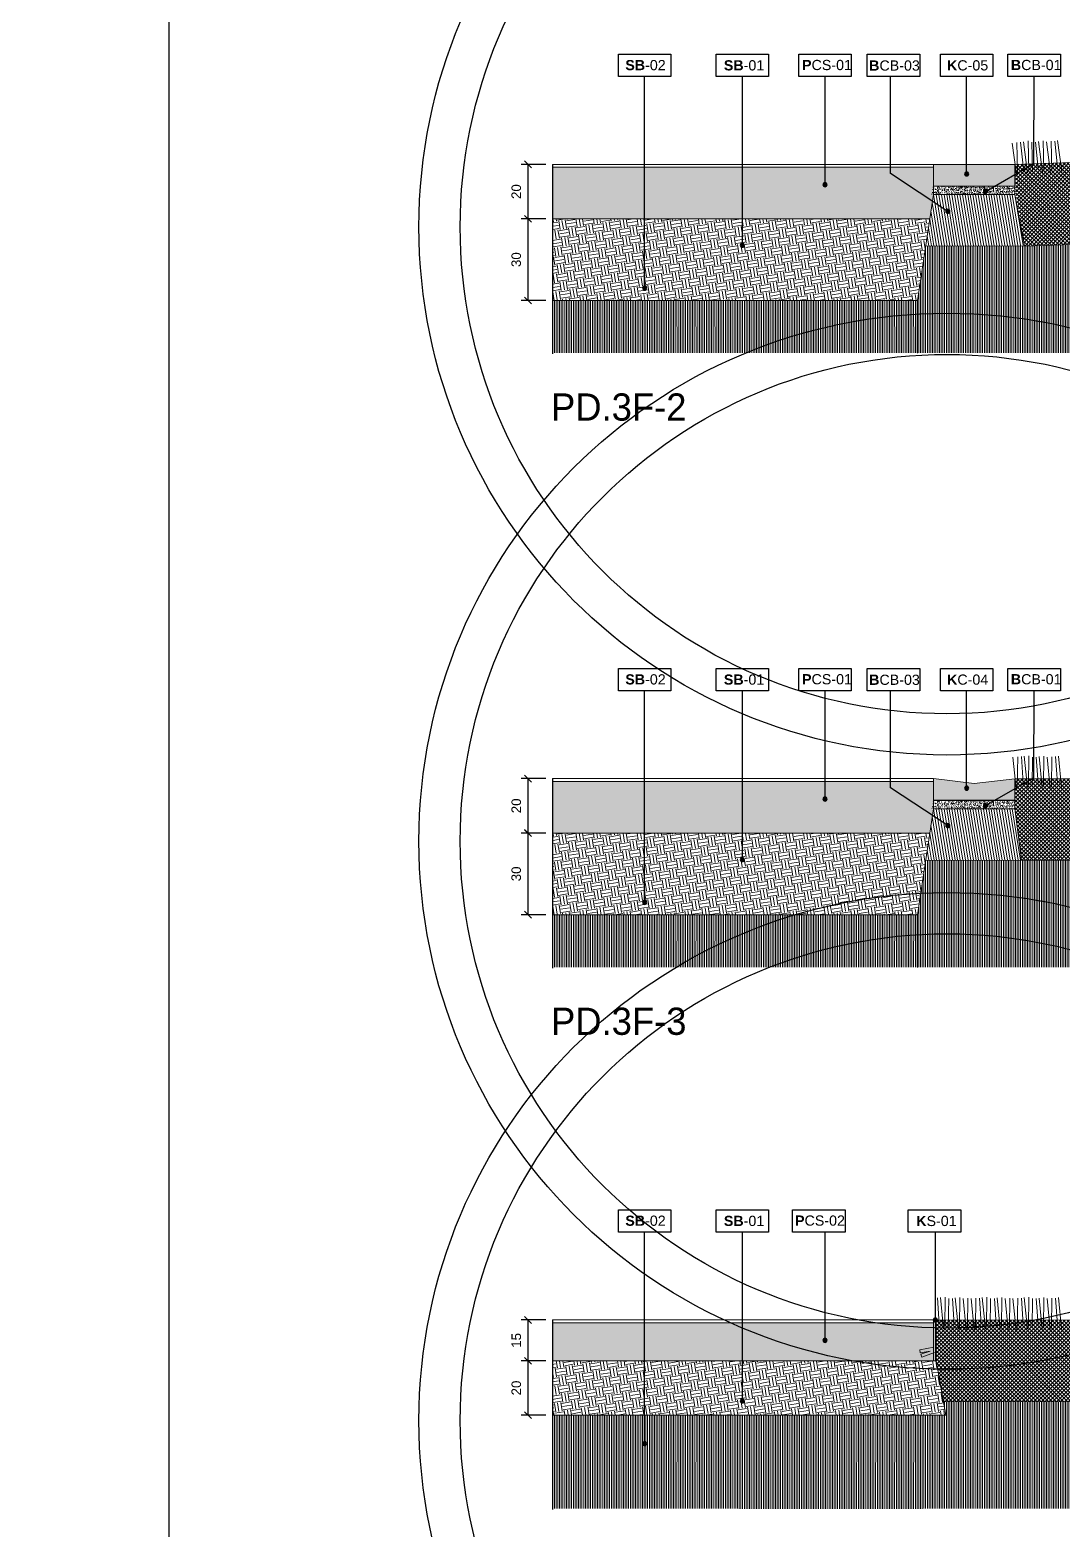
# Model space of a CAD drawing. Header units: metres. Extents: x -325 to 301, y -147 to 149.
# Drawn here: x 41.72 to 45.52, y 64.54 to 70.05 of the extents above; entities that cross this region are included whole.
import ezdxf

# ---------------------------------------------------------------- set-up
doc = ezdxf.new("R2010")
doc.units = ezdxf.units.M
doc.layers.get('Defpoints').update_dxf_attribs({"lineweight": 13})
for name, color, linetype, plot in [('-aux', 50, 'Continuous', False), ('-AUX-QAD', 5, 'Continuous', False), ('-AUX-TWQ', 1, 'Continuous', False), ('-AUX_MON', 3, 'Continuous', False)]:
    doc.layers.add(name, color=color, linetype=linetype, plot=plot)
doc.layers.add('0-TX-1_25', color=7, linetype='Continuous', true_color=0x3f4f7f)
doc.layers.add('3-TR-paviment fort', color=7, linetype='Continuous', true_color=0xd1d1d1)
doc.layers.add('03-TR-Paviment_04_Dry Meadow', color=7, linetype='Continuous', lineweight=5, true_color=0xd8dd88)
doc.layers.add('3-TR tot_u', color=7, linetype='Continuous', lineweight=5, true_color=0x787878)
for name, color, linetype, lineweight in [('1-CM', 7, 'Continuous', 0), ('2-metall', 5, 'Continuous', 0), ('3-TR Formigó', 252, 'Continuous', 0), ('3-TR Seleccionat', 44, 'Continuous', 0), ('3-TR Tot-u', 37, 'Continuous', 0)]:
    doc.layers.add(name, color=color, linetype=linetype, lineweight=lineweight)
for name, color, linetype in [('1-SECCIÓ', 1, 'Continuous'), ('A-KEYPLAN_HATCH', 7, 'Continuous'), ('A_TEXT_2', 7, 'Continuous'), ('EIT_3 TR terra vegetal', 45, 'Continuous')]:
    doc.layers.add(name, color=color, linetype=linetype)
doc.styles.get("Standard").update_dxf_attribs({"font": 'arial.ttf'})
doc.styles.add('x-llegenda materials$0$ENGRAVERS', font='TT0586M.TTF')
doc.dimstyles.new('ISO-25', dxfattribs={"dimtxt": 0.1, "dimasz": 0.1, "dimexe": 0.1, "dimexo": 0.1, "dimgap": 0.1, "dimtad": 1, "dimdec": 0, "dimlfac": 100, "dimzin": 9, "dimtxsty": 'Standard', "dimblk": 'OBLIQUE', "dimcen": 0.1, "dimadec": 0, "dimazin": 0, "dimtfac": 1, "dimtdec": 0, "dimtmove": 0, "dimatfit": 3, "dimldrblk": 'OBLIQUE', "dimfxl": 1, "dimarcsym": 0})

# ---------------------------------------------------------------- blocks, each defined once
blk = doc.blocks.new('hatch keyplan 2')
at = {"layer": 'A-KEYPLAN_HATCH'}
blk.add_lwpolyline([(0, 0.00548), (0.01287, 0.00548), (0.01287, 0), (0, 0)], close=True, dxfattribs=at)
blk = doc.blocks.new('hatch keyplan')
at = {"layer": 'A-KEYPLAN_HATCH'}
blk.add_blockref('hatch keyplan 2', (1.43058, 0.85215), dxfattribs=at)
blk = doc.blocks.new('B-CB03')
at = {"layer": 'A-KEYPLAN_HATCH'}
blk.add_blockref('hatch keyplan', (-1.43058, -0.85215), dxfattribs=at)
at = {"layer": 'A_TEXT_2', "insert": (-0.0008, 0.00398), "char_height": 0.0025, "attachment_point": 1}
blk.add_mtext_dynamic_manual_height_columns('\\pi0.00128;{\\fArial|b1|i0|c0|p34;B}CB-03', width=0.0145619, gutter_width=0.015, heights=[0], dxfattribs=at)
blk = doc.blocks.new('B-CB01')
at = {"layer": 'A-KEYPLAN_HATCH'}
blk.add_blockref('hatch keyplan', (-1.43058, -0.85215), dxfattribs=at)
at = {"layer": 'A_TEXT_2', "insert": (-0.0008, 0.00411), "char_height": 0.0025, "attachment_point": 1}
blk.add_mtext_dynamic_manual_height_columns('\\pi0.00152;{\\fArial|b1|i0|c0|p34;B}CB-01', width=0.0145619, gutter_width=0.015, heights=[0], dxfattribs=at)
blk = doc.blocks.new('SB-01')
at = {"layer": 'A-KEYPLAN_HATCH'}
blk.add_blockref('hatch keyplan', (-1.43058, -0.85215), dxfattribs=at)
at = {"layer": 'A_TEXT_2', "insert": (-0.0008, 0.00403), "char_height": 0.0025, "attachment_point": 1}
blk.add_mtext_dynamic_manual_height_columns('\\pi0.00271;{\\fArial|b1|i0|c0|p34;SB}-01', width=0.0145619, gutter_width=0.015, heights=[0], dxfattribs=at)
blk = doc.blocks.new('SB-02')
at = {"layer": 'A-KEYPLAN_HATCH'}
blk.add_blockref('hatch keyplan', (-1.43058, -0.85215), dxfattribs=at)
at = {"layer": 'A_TEXT_2', "insert": (-0.0008, 0.00408), "char_height": 0.0025, "attachment_point": 1}
blk.add_mtext_dynamic_manual_height_columns('\\pi0.00249;{\\fArial|b1|i0|c0|p34;SB}-02', width=0.0145619, gutter_width=0.015, heights=[0], dxfattribs=at)
blk = doc.blocks.new('_Oblique')
at = {"color": 0, "lineweight": -2}
blk.add_line((-0.5, -0.5), (0.5, 0.5), dxfattribs=at)
blk = doc.blocks.new('*D1133')
at = {"layer": '0-TX-1_25', "color": 0, "lineweight": -2, "transparency": 16777216}
for p, q in [((22.6963, 69.5551), (22.6093, 69.5551)), ((22.6343, 69.5551), (22.6343, 69.4051)), ((22.7343, 69.4051), (22.6093, 69.4051))]:
    blk.add_line(p, q, dxfattribs=at)
at = {"layer": 'Defpoints', "color": 0, "transparency": 16777216}
for p in [(22.7213, 69.5551), (22.6343, 69.4051), (66.3646, 69.4051)]:
    blk.add_point(p, dxfattribs=at)
at = {"layer": '0-TX-1_25', "color": 0, "lineweight": -2, "transparency": 16777216, "xscale": 0.025, "yscale": 0.025, "zscale": 0.025}
for p, rotation in [((22.6343, 69.5551), 90), ((22.6343, 69.4051), 270)]:
    blk.add_blockref('_Oblique', p, dxfattribs=dict(at, rotation=rotation))
at = {"layer": '0-TX-1_25', "color": 0, "transparency": 16777216, "insert": (22.5915, 69.4801), "char_height": 0.035, "attachment_point": 5, "rotation": 90}
blk.add_mtext('15', dxfattribs=at)
blk = doc.blocks.new('*D1134')
at = {"layer": '0-TX-1_25', "color": 0, "lineweight": -2, "transparency": 16777216}
for p, q in [((43.6183, 69.355), (43.5281, 69.355)), ((43.5531, 69.355), (43.5531, 69.0551)), ((43.6183, 69.0551), (43.5281, 69.0551))]:
    blk.add_line(p, q, dxfattribs=at)
at = {"layer": 'Defpoints', "color": 0, "transparency": 16777216}
for p in [(43.6433, 69.355), (43.5531, 69.0551), (43.6433, 69.0551)]:
    blk.add_point(p, dxfattribs=at)
at = {"layer": '0-TX-1_25', "color": 0, "lineweight": -2, "transparency": 16777216, "xscale": 0.025, "yscale": 0.025, "zscale": 0.025}
for p, rotation in [((43.5531, 69.355), 90), ((43.5531, 69.0551), 270)]:
    blk.add_blockref('_Oblique', p, dxfattribs=dict(at, rotation=rotation))
at = {"layer": '0-TX-1_25', "color": 0, "transparency": 16777216, "insert": (43.5102, 69.205), "char_height": 0.035, "attachment_point": 5, "rotation": 90}
blk.add_mtext('30', dxfattribs=at)
blk = doc.blocks.new('*D1132')
at = {"layer": '0-TX-1_25', "color": 0, "lineweight": -2, "transparency": 16777216}
for p, q in [((43.6183, 69.5551), (43.5281, 69.5551)), ((43.5531, 69.5551), (43.5531, 69.3551)), ((43.6183, 69.3551), (43.5281, 69.3551))]:
    blk.add_line(p, q, dxfattribs=at)
at = {"layer": 'Defpoints', "color": 0, "transparency": 16777216}
for p in [(43.6433, 69.5551), (43.5531, 69.3551), (43.6433, 69.3551)]:
    blk.add_point(p, dxfattribs=at)
at = {"layer": '0-TX-1_25', "color": 0, "lineweight": -2, "transparency": 16777216, "xscale": 0.025, "yscale": 0.025, "zscale": 0.025}
for p, rotation in [((43.5531, 69.5551), 90), ((43.5531, 69.3551), 270)]:
    blk.add_blockref('_Oblique', p, dxfattribs=dict(at, rotation=rotation))
at = {"layer": '0-TX-1_25', "color": 0, "transparency": 16777216, "insert": (43.5103, 69.4551), "char_height": 0.035, "attachment_point": 5, "rotation": 90}
blk.add_mtext('20', dxfattribs=at)
blk = doc.blocks.new('POINT')
at = {"layer": '0-TX-1_25'}
h = blk.add_hatch(dxfattribs=at)
h.set_pattern_fill('ANGLE', color=256)
h.set_pattern_definition([(0, (-83.747, -12.726), (0, 6.985), [5.08, -1.905]), (90, (-83.747, -12.726), (-6.985, 4e-16), [5.08, -1.905])])
edge = h.paths.add_edge_path()
edge.add_arc((0, 0), 0.0075, 0, 360)
h = blk.add_hatch(color=256, dxfattribs=at)
h.dxf.hatch_style = 1
edge = h.paths.add_edge_path()
edge.add_arc((0, 0), 0.0075, 0, 360)
blk.add_circle((0, 0), 0.0075, dxfattribs=at)
blk = doc.blocks.new('K04')
at = {"layer": 'A-KEYPLAN_HATCH'}
blk.add_blockref('hatch keyplan', (-1.42958, -0.85215), dxfattribs=at)
at = {"layer": 'A_TEXT_2', "insert": (0.0002, 0.00402), "char_height": 0.0025, "attachment_point": 1}
blk.add_mtext_dynamic_manual_height_columns('\\pi0.00244;{\\fArial|b1|i0|c0|p34;K}C-05', width=0.0145619, gutter_width=0.015, heights=[0], dxfattribs=at)
blk = doc.blocks.new('PCS01')
at = {"layer": 'A-KEYPLAN_HATCH'}
blk.add_blockref('hatch keyplan', (-1.42958, -0.85215), dxfattribs=at)
at = {"layer": 'A_TEXT_2', "insert": (0.0002, 0.00411), "char_height": 0.0025, "attachment_point": 1}
blk.add_mtext_dynamic_manual_height_columns('\\pi0.00161;{\\fArial|b1|i0|c0|p34;P}CS-01', width=0.0145619, gutter_width=0.015, heights=[0], dxfattribs=at)
blk = doc.blocks.new('*D1138')
at = {"layer": '0-TX-1_25', "color": 0, "lineweight": -2, "transparency": 16777216}
for p, q in [((22.7106, 67.3066), (22.6236, 67.3066)), ((22.6486, 67.3066), (22.6486, 67.1474)), ((22.7486, 67.1474), (22.6236, 67.1474))]:
    blk.add_line(p, q, dxfattribs=at)
at = {"layer": 'Defpoints', "color": 0, "transparency": 16777216}
for p in [(22.7356, 67.3066), (22.6486, 67.1474), (66.3646, 67.1474)]:
    blk.add_point(p, dxfattribs=at)
at = {"layer": '0-TX-1_25', "color": 0, "lineweight": -2, "transparency": 16777216, "xscale": 0.025, "yscale": 0.025, "zscale": 0.025}
for p, rotation in [((22.6486, 67.3066), 90), ((22.6486, 67.1474), 270)]:
    blk.add_blockref('_Oblique', p, dxfattribs=dict(at, rotation=rotation))
at = {"layer": '0-TX-1_25', "color": 0, "transparency": 16777216, "insert": (22.6057, 67.227), "char_height": 0.035, "attachment_point": 5, "rotation": 90}
blk.add_mtext('16', dxfattribs=at)
blk = doc.blocks.new('*D1136')
at = {"layer": '0-TX-1_25', "color": 0, "lineweight": -2, "transparency": 16777216}
for p, q in [((43.6183, 67.0972), (43.5281, 67.0972)), ((43.5531, 67.0972), (43.5531, 66.7974)), ((43.6183, 66.7974), (43.5281, 66.7974))]:
    blk.add_line(p, q, dxfattribs=at)
at = {"layer": 'Defpoints', "color": 0, "transparency": 16777216}
for p in [(43.6433, 67.0972), (43.5531, 66.7974), (43.6433, 66.7974)]:
    blk.add_point(p, dxfattribs=at)
at = {"layer": '0-TX-1_25', "color": 0, "lineweight": -2, "transparency": 16777216, "xscale": 0.025, "yscale": 0.025, "zscale": 0.025}
for p, rotation in [((43.5531, 67.0972), 90), ((43.5531, 66.7974), 270)]:
    blk.add_blockref('_Oblique', p, dxfattribs=dict(at, rotation=rotation))
at = {"layer": '0-TX-1_25', "color": 0, "transparency": 16777216, "insert": (43.5102, 66.9473), "char_height": 0.035, "attachment_point": 5, "rotation": 90}
blk.add_mtext('30', dxfattribs=at)
blk = doc.blocks.new('*D1137')
at = {"layer": '0-TX-1_25', "color": 0, "lineweight": -2, "transparency": 16777216}
for p, q in [((43.6183, 67.2974), (43.5281, 67.2974)), ((43.5531, 67.2974), (43.5531, 67.0974)), ((43.6183, 67.0974), (43.5281, 67.0974))]:
    blk.add_line(p, q, dxfattribs=at)
at = {"layer": 'Defpoints', "color": 0, "transparency": 16777216}
for p in [(43.6433, 67.2974), (43.5531, 67.0974), (43.6433, 67.0974)]:
    blk.add_point(p, dxfattribs=at)
at = {"layer": '0-TX-1_25', "color": 0, "lineweight": -2, "transparency": 16777216, "xscale": 0.025, "yscale": 0.025, "zscale": 0.025}
for p, rotation in [((43.5531, 67.2974), 90), ((43.5531, 67.0974), 270)]:
    blk.add_blockref('_Oblique', p, dxfattribs=dict(at, rotation=rotation))
at = {"layer": '0-TX-1_25', "color": 0, "transparency": 16777216, "insert": (43.5103, 67.1974), "char_height": 0.035, "attachment_point": 5, "rotation": 90}
blk.add_mtext('20', dxfattribs=at)
blk = doc.blocks.new('K03')
at = {"layer": 'A-KEYPLAN_HATCH'}
blk.add_blockref('hatch keyplan', (-1.43058, -0.85215), dxfattribs=at)
at = {"layer": 'A_TEXT_2', "insert": (-0.0008, 0.00402), "char_height": 0.0025, "attachment_point": 1}
blk.add_mtext_dynamic_manual_height_columns('\\pi0.00245;{\\fArial|b1|i0|c0|p34;K}C-04', width=0.0145619, gutter_width=0.015, heights=[0], dxfattribs=at)
blk = doc.blocks.new('*D1140')
at = {"layer": '0-TX-1_25', "color": 0, "lineweight": -2, "transparency": 16777216}
for p, q in [((43.6183, 65.1577), (43.5281, 65.1577)), ((43.5531, 65.1577), (43.5531, 64.9577)), ((43.6183, 64.9577), (43.5281, 64.9577))]:
    blk.add_line(p, q, dxfattribs=at)
at = {"layer": 'Defpoints', "color": 0, "transparency": 16777216}
for p in [(43.6433, 65.1577), (43.5531, 64.9577), (43.6433, 64.9577)]:
    blk.add_point(p, dxfattribs=at)
at = {"layer": '0-TX-1_25', "color": 0, "lineweight": -2, "transparency": 16777216, "xscale": 0.025, "yscale": 0.025, "zscale": 0.025}
for p, rotation in [((43.5531, 65.1577), 90), ((43.5531, 64.9577), 270)]:
    blk.add_blockref('_Oblique', p, dxfattribs=dict(at, rotation=rotation))
at = {"layer": '0-TX-1_25', "color": 0, "transparency": 16777216, "insert": (43.5103, 65.0577), "char_height": 0.035, "attachment_point": 5, "rotation": 90}
blk.add_mtext('20', dxfattribs=at)
blk = doc.blocks.new('*D1141')
at = {"layer": '0-TX-1_25', "color": 0, "lineweight": -2, "transparency": 16777216}
for p, q in [((43.6183, 65.3077), (43.5281, 65.3077)), ((43.5531, 65.3077), (43.5531, 65.1577)), ((43.6183, 65.1577), (43.5281, 65.1577))]:
    blk.add_line(p, q, dxfattribs=at)
at = {"layer": 'Defpoints', "color": 0, "transparency": 16777216}
for p in [(43.6433, 65.3077), (43.5531, 65.1577), (43.6433, 65.1577)]:
    blk.add_point(p, dxfattribs=at)
at = {"layer": '0-TX-1_25', "color": 0, "lineweight": -2, "transparency": 16777216, "xscale": 0.025, "yscale": 0.025, "zscale": 0.025}
for p, rotation in [((43.5531, 65.3077), 90), ((43.5531, 65.1577), 270)]:
    blk.add_blockref('_Oblique', p, dxfattribs=dict(at, rotation=rotation))
at = {"layer": '0-TX-1_25', "color": 0, "transparency": 16777216, "insert": (43.5103, 65.2327), "char_height": 0.035, "attachment_point": 5, "rotation": 90}
blk.add_mtext('15', dxfattribs=at)
blk = doc.blocks.new('PCS02')
at = {"layer": 'A-KEYPLAN_HATCH'}
blk.add_blockref('hatch keyplan', (-1.43058, -0.85215), dxfattribs=at)
at = {"layer": 'A_TEXT_2', "insert": (-0.0008, 0.00411), "char_height": 0.0025, "attachment_point": 1}
blk.add_mtext_dynamic_manual_height_columns('\\pi0.00139;{\\fArial|b1|i0|c0|p34;P}CS-02', width=0.0145619, gutter_width=0.015, heights=[0], dxfattribs=at)
blk = doc.blocks.new('K05')
at = {"layer": 'A-KEYPLAN_HATCH'}
blk.add_blockref('hatch keyplan', (-1.43058, -0.85215), dxfattribs=at)
at = {"layer": 'A_TEXT_2', "insert": (-0.0008, 0.00402), "char_height": 0.0025, "attachment_point": 1}
blk.add_mtext_dynamic_manual_height_columns('\\pi0.00278;{\\fArial|b1|i0|c0|p34;K}S-01', width=0.0145619, gutter_width=0.015, heights=[0], dxfattribs=at)

msp = doc.modelspace()

# ---------------------------------------------------------------- hatches: boundary and pattern name
at = {"layer": '2-metall'}
msp.add_hatch(color=256, dxfattribs=at).paths.add_polyline_path([(45.0458, 65.3077), (45.0458, 65.1606), (45.0458, 65.1577), (45.0508, 65.1577), (45.0508, 65.3077)])
at = {"layer": '3-TR Formigó'}
h = msp.add_hatch(dxfattribs=at)
h.set_pattern_fill('ANSI31', color=256, scale=0.003, angle=234.1752, style=0)
h.set_pattern_definition([(279.1752, (45.476698, 69.155094), (0.00940313, 0.0015188), [])])
h.paths.add_polyline_path([(45.3433, 69.4442), (45.0433, 69.4442), (45.0152, 69.2552), (45.378, 69.2567)])
h = msp.add_hatch(dxfattribs=at)
h.set_pattern_fill('ANSI31', color=256, scale=0.003, angle=234.1752, style=0)
h.set_pattern_definition([(279.1752, (45.476698, 66.897377), (0.00940313, 0.0015188), [])])
h.paths.add_polyline_path([(45.3433, 67.1864), (45.0433, 67.1864), (45.0152, 66.9974), (45.3676, 66.9973)])
at = {"layer": '3-TR Seleccionat'}
h = msp.add_hatch(dxfattribs=at)
h.set_pattern_fill('ANSI31', color=256, scale=0.002, angle=45, style=0)
h.set_pattern_definition([(90, (45.840322, 74.338439), (-0.00635, 1e-18), [])])
h.paths.add_polyline_path([(44.9854, 69.0551), (44.9854, 68.8628), (46.6433, 68.8628), (46.6425, 69.2984), (45.3781, 69.255), (45.0152, 69.2552)])
h = msp.add_hatch(dxfattribs=at)
h.set_pattern_fill('ANSI31', color=256, scale=0.002, angle=45, style=0)
h.set_pattern_definition([(90, (-441028.188071, -650767.312353), (-0.00635, 1e-18), [])])
h.paths.add_polyline_path([(44.9854, 68.8626), (43.6433, 68.8626), (43.6433, 69.0551), (44.9854, 69.0551)])
h = msp.add_hatch(dxfattribs=at)
h.set_pattern_fill('ANSI31', color=256, scale=0.002, angle=45, style=0)
h.set_pattern_definition([(90, (45.840322, 72.0807214), (-0.00635, 1e-18), [])])
h.paths.add_polyline_path([(44.9854, 66.7974), (44.9854, 66.6051), (46.6433, 66.6051), (46.6433, 66.9966), (45.3676, 66.9973), (45.0152, 66.9974)])
h = msp.add_hatch(dxfattribs=at)
h.set_pattern_fill('ANSI31', color=256, scale=0.002, angle=45, style=0)
h.set_pattern_definition([(90, (-441028.188071, -650769.57007), (-0.00635, 1e-18), [])])
h.paths.add_polyline_path([(44.9854, 66.6049), (43.6433, 66.6049), (43.6433, 66.7974), (44.9854, 66.7974)])
h = msp.add_hatch(dxfattribs=at)
h.set_pattern_fill('ANSI31', color=256, scale=0.002, angle=45, style=0)
h.set_pattern_definition([(90, (45.840322, 70.0910236), (-0.00635, 1e-18), [])])
h.paths.add_polyline_path([(45.0077, 64.9577), (45.0077, 64.6154), (46.6433, 64.6154), (46.6433, 65.0069), (45.08, 65.0077), (45.0889, 64.9577)])
h = msp.add_hatch(dxfattribs=at)
h.set_pattern_fill('ANSI31', color=256, scale=0.002, angle=45, style=0)
h.set_pattern_definition([(90, (-441028.188071, -650771.559768), (-0.00635, 1e-18), [])])
h.paths.add_polyline_path([(45.0077, 64.6132), (43.6433, 64.6152), (43.6433, 64.9577), (45.0077, 64.9557)])
at = {"layer": '3-TR Tot-u'}
h = msp.add_hatch(dxfattribs=at)
h.set_pattern_fill('EARTH', color=256, scale=0.005, angle=-80.8248, style=0)
h.set_pattern_definition([(279.175244, (0, -3.186507), (0.036406452, -0.026281081), [0.03175, -0.03175]), (279.175244, (0.011754, -3.184608), (0.036406452, -0.026281081), [0.03175, -0.03175]), (279.175244, (0.023508, -3.18271), (0.036406452, -0.026281081), [0.03175, -0.03175]), (9.175244, (0.02806, -3.185995), (0.026281081, 0.036406452), [0.03175, -0.03175]), (9.175244, (0.029957, -3.19775), (0.026281081, 0.036406452), [0.03175, -0.03175]), (9.175244, (0.031856, -3.209503), (0.026281081, 0.036406452), [0.03175, -0.03175])])
h.paths.add_polyline_path([(45.0158, 69.2596), (45.03, 69.3551), (43.6441, 69.3551), (43.6433, 69.0551), (44.9854, 69.0551)])
h = msp.add_hatch(dxfattribs=at)
h.set_pattern_fill('EARTH', color=256, scale=0.005, angle=-80.8248, style=0)
h.set_pattern_definition([(279.175244, (0, -5.444224), (0.036406452, -0.026281081), [0.03175, -0.03175]), (279.175244, (0.011754, -5.442326), (0.036406452, -0.026281081), [0.03175, -0.03175]), (279.175244, (0.023508, -5.440427), (0.036406452, -0.026281081), [0.03175, -0.03175]), (9.175244, (0.02806, -5.443712), (0.026281081, 0.036406452), [0.03175, -0.03175]), (9.175244, (0.029957, -5.455466), (0.026281081, 0.036406452), [0.03175, -0.03175]), (9.175244, (0.031856, -5.46722), (0.026281081, 0.036406452), [0.03175, -0.03175])])
h.paths.add_polyline_path([(45.0158, 67.0019), (45.03, 67.0974), (43.6441, 67.0974), (43.6433, 66.7974), (44.9854, 66.7974)])
h = msp.add_hatch(dxfattribs=at)
h.set_pattern_fill('EARTH', color=256, scale=0.005, angle=-80.8248, style=0)
h.set_pattern_definition([(279.175244, (0, -7.433922), (0.036406452, -0.026281081), [0.03175, -0.03175]), (279.175244, (0.011754, -7.432023), (0.036406452, -0.026281081), [0.03175, -0.03175]), (279.175244, (0.023508, -7.430125), (0.036406452, -0.026281081), [0.03175, -0.03175]), (9.175244, (0.02806, -7.43341), (0.026281081, 0.036406452), [0.03175, -0.03175]), (9.175244, (0.029957, -7.445164), (0.026281081, 0.036406452), [0.03175, -0.03175]), (9.175244, (0.031856, -7.456918), (0.026281081, 0.036406452), [0.03175, -0.03175])])
h.paths.add_polyline_path([(45.0889, 64.9577), (45.0533, 65.1577), (43.6433, 65.1577), (43.6433, 64.9595), (45.0077, 64.9577)])
at = {"layer": '3-TR tot_u'}
h = msp.add_hatch(dxfattribs=at)
h.set_pattern_fill('AR-CONC', color=256, scale=0.0002, angle=90.2664)
h.set_pattern_definition([(140.266414, (10.336782, -1.881126), (0.003018359, 0.036451363), [0.00381, -0.04191]), (85.266414, (10.33678, -1.881126), (-0.038178181, -0.007226283), [0.003048, -0.033528117]), (190.71786, (10.337033, -1.878088), (-0.035159821, 0.02922508), [0.003238002, -0.035618049]), (136.450614, (10.32662, -1.881173), (0.008156283, 0.05425432), [0.005715, -0.062865]), (186.90197, (10.3273, -1.87665), (-0.049705466, 0.047250218), [0.004857005, -0.05342712]), (81.450565, (10.32662, -1.881173), (-0.049705466, 0.047250218), [0.004571993, -0.050291946]), (111.266414, (10.329138, -1.87608), (0.020311824, 0.030417653), [0.00381, -0.04191]), (56.266414, (10.329138, -1.87608), (-0.036894668, 0.012188985), [0.003048, -0.033528]), (161.71786, (10.33083, -1.873546), (-0.016582845, 0.042606638), [0.003238002, -0.035617988]), (127.766414, (10.336782, -1.881126), (-0.0169136972, 0.0005390813), [0, -0.0331216, 0, -0.034036, 0, -0.033655]), (97.766414, (10.336782, -1.881126), (-0.020098038, 0.0132706243), [0, -0.0194056, 0, -0.0323596, 0, -0.012827]), (57.766414, (10.336834, -1.892454), (0.0010196429, 0.0271231534), [0, -0.0127, 0, -0.039624, 0, -0.052578]), (47.766414, (10.336858, -1.897534), (-0.005222997, 0.0296018704), [0, -0.01651, 0, -0.0263144, 0, -0.037338])])
h.paths.add_polyline_path([(43.6433, 69.5451), (45.0433, 69.5451), (45.0433, 69.4442), (45.03, 69.3551), (43.6433, 69.3551)])
h = msp.add_hatch(dxfattribs=at)
h.set_pattern_fill('AR-CONC', color=256, scale=9e-05, angle=90.2664)
h.set_pattern_definition([(140.266414, (-38.405325, 46.64887), (0.0013582613, 0.0164031132), [0.0017145, -0.0188595]), (85.266414, (-38.405325, 46.64887), (-0.0171801815, -0.0032518273), [0.0013716, -0.0150876526]), (190.71786, (-38.405212, 46.650238), (-0.0158219194, 0.0131512858), [0.0014571008, -0.016028122]), (136.450614, (-38.409897, 46.64885), (0.003670327, 0.024414444), [0.00257175, -0.02828925]), (186.901972, (-38.409591, 46.650884), (-0.0223674596, 0.021262598), [0.002185652, -0.024042205]), (81.450565, (-38.409897, 46.64885), (-0.0223674596, 0.021262598), [0.002057397, -0.022631376]), (111.266414, (-38.408765, 46.65114), (0.0091403206, 0.0136879438), [0.0017145, -0.0188595]), (56.266414, (-38.408765, 46.65114), (-0.0166026007, 0.0054850432), [0.0013716, -0.0150876]), (161.71786, (-38.408003, 46.652281), (-0.0074622802, 0.019172987), [0.0014571008, -0.0160280944]), (127.766414, (-38.4053254, 46.6488706), (-0.00761116375, 0.0002425866), [0, -0.01490472, 0, -0.0153162, 0, -0.01514475]), (97.766414, (-38.405325, 46.648871), (-0.009044117, 0.0059717809), [0, -0.00873252, 0, -0.01456182, 0, -0.00577215]), (57.766414, (-38.405302, 46.643773), (0.0004588393, 0.012205419), [0, -0.005715, 0, -0.0178308, 0, -0.0236601]), (47.766414, (-38.405291, 46.641487), (-0.0023503487, 0.0133208417), [0, -0.0074295, 0, -0.01184148, 0, -0.0168021])])
h.paths.add_polyline_path([(45.0372, 69.4441), (45.0433, 69.4754), (45.3433, 69.4754), (45.3433, 69.4442)])
h = msp.add_hatch(dxfattribs=at)
h.set_pattern_fill('AR-CONC', color=256, scale=0.0002, angle=90.2664)
h.set_pattern_definition([(140.266414, (10.336782, -4.138843), (0.003018359, 0.036451363), [0.00381, -0.04191]), (85.266414, (10.33678, -4.138843), (-0.038178181, -0.007226283), [0.003048, -0.033528117]), (190.71786, (10.337033, -4.135805), (-0.035159821, 0.02922508), [0.003238002, -0.035618049]), (136.450614, (10.32662, -4.13889), (0.008156283, 0.05425432), [0.005715, -0.062865]), (186.90197, (10.3273, -4.13437), (-0.049705466, 0.047250218), [0.004857005, -0.05342712]), (81.450565, (10.32662, -4.13889), (-0.049705466, 0.047250218), [0.004571993, -0.050291946]), (111.266414, (10.329138, -4.1338), (0.020311824, 0.030417653), [0.00381, -0.04191]), (56.266414, (10.329138, -4.1338), (-0.036894668, 0.012188985), [0.003048, -0.033528]), (161.71786, (10.33083, -4.131264), (-0.016582845, 0.042606638), [0.003238002, -0.035617988]), (127.766414, (10.336782, -4.138843), (-0.0169136972, 0.0005390813), [0, -0.0331216, 0, -0.034036, 0, -0.033655]), (97.766414, (10.336782, -4.138843), (-0.020098038, 0.0132706243), [0, -0.0194056, 0, -0.0323596, 0, -0.012827]), (57.766414, (10.336834, -4.150171), (0.0010196429, 0.0271231534), [0, -0.0127, 0, -0.039624, 0, -0.052578]), (47.766414, (10.336858, -4.155251), (-0.005222997, 0.0296018704), [0, -0.01651, 0, -0.0263144, 0, -0.037338])])
h.paths.add_polyline_path([(43.6433, 67.2874), (45.0433, 67.2874), (45.0433, 67.1864), (45.03, 67.0974), (43.6433, 67.0974)])
h = msp.add_hatch(dxfattribs=at)
h.set_pattern_fill('AR-CONC', color=256, scale=9e-05, angle=90.2664)
h.set_pattern_definition([(140.266414, (-38.405325, 44.391153), (0.0013582613, 0.0164031132), [0.0017145, -0.0188595]), (85.266414, (-38.405325, 44.391153), (-0.0171801815, -0.0032518273), [0.0013716, -0.0150876526]), (190.71786, (-38.405212, 44.39252), (-0.0158219194, 0.0131512858), [0.0014571008, -0.016028122]), (136.450614, (-38.409897, 44.391132), (0.003670327, 0.024414444), [0.00257175, -0.02828925]), (186.901972, (-38.409591, 44.393167), (-0.0223674596, 0.021262598), [0.002185652, -0.024042205]), (81.450565, (-38.409897, 44.391132), (-0.0223674596, 0.021262598), [0.002057397, -0.022631376]), (111.266414, (-38.408765, 44.393423), (0.0091403206, 0.0136879438), [0.0017145, -0.0188595]), (56.266414, (-38.408765, 44.393423), (-0.0166026007, 0.0054850432), [0.0013716, -0.0150876]), (161.71786, (-38.408003, 44.394564), (-0.0074622802, 0.019172987), [0.0014571008, -0.0160280944]), (127.766414, (-38.4053254, 44.3911533), (-0.00761116375, 0.0002425866), [0, -0.01490472, 0, -0.0153162, 0, -0.01514475]), (97.766414, (-38.405325, 44.391153), (-0.009044117, 0.0059717809), [0, -0.00873252, 0, -0.01456182, 0, -0.00577215]), (57.766414, (-38.405302, 44.3860556), (0.0004588393, 0.012205419), [0, -0.005715, 0, -0.0178308, 0, -0.0236601]), (47.766414, (-38.405291, 44.38377), (-0.0023503487, 0.0133208417), [0, -0.0074295, 0, -0.01184148, 0, -0.0168021])])
h.paths.add_polyline_path([(45.0372, 67.1864), (45.0433, 67.2177), (45.3433, 67.2177), (45.3433, 67.1865)])
h = msp.add_hatch(dxfattribs=at)
h.set_pattern_fill('AR-CONC', color=256, scale=0.0002, angle=90.2664)
h.set_pattern_definition([(140.266414, (10.336782, -6.12854), (0.003018359, 0.036451363), [0.00381, -0.04191]), (85.266414, (10.33678, -6.12854), (-0.038178181, -0.007226283), [0.003048, -0.033528117]), (190.71786, (10.337033, -6.125503), (-0.035159821, 0.02922508), [0.003238002, -0.035618049]), (136.450614, (10.32662, -6.12859), (0.008156283, 0.05425432), [0.005715, -0.062865]), (186.90197, (10.3273, -6.124067), (-0.049705466, 0.047250218), [0.004857005, -0.05342712]), (81.450565, (10.32662, -6.12859), (-0.049705466, 0.047250218), [0.004571993, -0.050291946]), (111.266414, (10.329138, -6.123496), (0.020311824, 0.030417653), [0.00381, -0.04191]), (56.266414, (10.329138, -6.123496), (-0.036894668, 0.012188985), [0.003048, -0.033528]), (161.71786, (10.33083, -6.12096), (-0.016582845, 0.042606638), [0.003238002, -0.035617988]), (127.766414, (10.336782, -6.128541), (-0.0169136972, 0.0005390813), [0, -0.0331216, 0, -0.034036, 0, -0.033655]), (97.766414, (10.336782, -6.128541), (-0.020098038, 0.0132706243), [0, -0.0194056, 0, -0.0323596, 0, -0.012827]), (57.766414, (10.336834, -6.139869), (0.0010196429, 0.0271231534), [0, -0.0127, 0, -0.039624, 0, -0.052578]), (47.766414, (10.336858, -6.14495), (-0.005222997, 0.0296018704), [0, -0.01651, 0, -0.0263144, 0, -0.037338])])
h.paths.add_polyline_path([(43.6433, 65.2977), (45.0433, 65.2977), (45.0433, 65.1967), (45.0433, 65.1573), (43.6433, 65.1577)])
at = {"layer": '3-TR-paviment fort'}
for points in [[(45.3433, 69.5557), (45.0433, 69.5551), (45.0433, 69.4751), (45.3431, 69.4757)], [(45.0433, 67.2974), (45.1933, 67.2802), (45.3433, 67.2968), (45.3433, 67.2168), (45.0435, 67.2174)]]:
    msp.add_hatch(color=256, dxfattribs=at).paths.add_polyline_path(points)
at = {"layer": 'EIT_3 TR terra vegetal'}
h = msp.add_hatch(dxfattribs=at)
h.set_pattern_fill('_USER', color=256, scale=0.01, angle=47, style=0, double=1, pattern_type=0)
h.set_pattern_definition([(47, (258911.673777, 4606229.836446), (-0.007313537016192, 0.006819983600625), []), (137, (258911.673777, 4606229.836446), (-0.006819983600625, -0.007313537016192), [])])
h.paths.add_polyline_path([(45.3433, 69.5549), (45.3472, 69.4442), (45.3781, 69.256), (46.6425, 69.2998), (46.6433, 69.5997)])
h = msp.add_hatch(dxfattribs=at)
h.set_pattern_fill('_USER', color=256, scale=0.01, angle=45, style=0, double=1, pattern_type=0)
h.set_pattern_definition([(45, (419506.654953, 4594387.325693), (-0.007071067811865, 0.007071067811865), []), (135, (419506.654953, 4594387.325693), (-0.007071067811865, -0.007071067811865), [])])
h.paths.add_polyline_path([(45.3433, 67.2968), (45.3433, 67.1864), (45.3676, 66.9973), (46.6433, 66.9966), (46.6433, 67.2966)])
h = msp.add_hatch(dxfattribs=at)
h.set_pattern_fill('_USER', color=256, scale=0.01, angle=45, style=0, double=1, pattern_type=0)
h.set_pattern_definition([(45, (419506.654953, 4594385.335995), (-0.007071067811865, 0.007071067811865), []), (135, (419506.654953, 4594385.335995), (-0.007071067811865, -0.007071067811865), [])])
h.paths.add_polyline_path([(45.0533, 65.1577), (45.08, 65.0077), (46.6433, 65.0069), (46.6433, 65.3069), (45.0533, 65.3071)])

# ---------------------------------------------------------------- linework, layer by layer
at = {"layer": '-aux'}
msp.add_lwpolyline([(42.2345, 3.4567), (42.2345, 133.4567)], dxfattribs=at)
at = {"layer": '-AUX-QAD'}
for radius in [1.9408, 1.7892]:
    msp.add_circle((45.0933, 67.0674), radius, dxfattribs=at)
at = {"layer": '-AUX-TWQ'}
for radius in [1.9408, 1.7892]:
    msp.add_circle((45.0933, 64.9379), radius, dxfattribs=at)
at = {"layer": '-AUX_MON'}
for radius in [1.9408, 1.7892]:
    msp.add_circle((45.0933, 69.3251), radius, dxfattribs=at)
at = {"layer": '0-TX-1_25'}
for points in [[(43.9821, 69.1003), (43.9821, 69.8776)], [(44.3412, 69.2578), (44.3412, 69.8776)], [(44.6451, 69.4803), (44.6451, 69.8776)], [(45.0965, 69.3825), (44.8852, 69.5217), (44.8852, 69.8776)], [(45.1656, 69.5202), (45.1656, 69.8776)], [(45.2351, 69.4558), (45.4132, 69.5581), (45.4139, 69.8776)], [(43.9821, 66.8426), (43.9821, 67.6199)], [(44.3412, 67), (44.3412, 67.6199)], [(44.6451, 67.2226), (44.6451, 67.6199)], [(45.0965, 67.1248), (44.8852, 67.264), (44.8852, 67.6199)], [(45.1656, 67.2625), (45.1656, 67.6199)], [(45.2351, 67.1981), (45.4132, 67.3004), (45.4139, 67.6199)], [(43.9821, 64.8529), (43.9821, 65.6302)], [(44.3412, 65.0103), (44.3412, 65.6302)], [(44.6451, 65.2329), (44.6451, 65.6302)], [(45.0507, 65.3077), (45.0507, 65.6302)]]:
    msp.add_lwpolyline(points, dxfattribs=at)
at = {"layer": '03-TR-Paviment_04_Dry Meadow'}
for p, q in [((45.3333, 69.6336), (45.3485, 69.5194)), ((45.3504, 69.636), (45.3528, 69.5282)), ((45.364, 69.6366), (45.3742, 69.5402)), ((45.3747, 69.6386), (45.3899, 69.5244)), ((45.3917, 69.6411), (45.3942, 69.5332)), ((45.4053, 69.6364), (45.4078, 69.5285)), ((45.4189, 69.637), (45.4291, 69.5406)), ((45.4296, 69.639), (45.4448, 69.5248)), ((45.4467, 69.6414), (45.4491, 69.5336)), ((45.4587, 69.638), (45.4739, 69.5238)), ((45.4758, 69.6404), (45.4783, 69.5325)), ((45.4894, 69.641), (45.4996, 69.5446)), ((45.5001, 69.643), (45.5153, 69.5288)), ((45.336, 67.3762), (45.3473, 67.2615)), ((45.3532, 67.378), (45.3519, 67.2701)), ((45.3668, 67.3782), (45.3737, 67.2814)), ((45.3776, 67.3798), (45.3888, 67.2651)), ((45.3947, 67.3816), (45.3934, 67.2737)), ((45.4081, 67.3765), (45.4068, 67.2686)), ((45.4217, 67.3766), (45.4286, 67.2799)), ((45.4325, 67.3782), (45.4437, 67.2636)), ((45.4496, 67.3801), (45.4483, 67.2722)), ((45.4615, 67.3762), (45.4728, 67.2615)), ((45.4787, 67.378), (45.4774, 67.2701)), ((45.4923, 67.3782), (45.4992, 67.2814)), ((45.5031, 67.3798), (45.5143, 67.2651)), ((45.0583, 65.3886), (45.0651, 65.2919)), ((45.069, 65.3902), (45.0803, 65.2756)), ((45.0862, 65.3921), (45.0849, 65.2842)), ((45.0996, 65.3869), (45.0983, 65.279)), ((45.1132, 65.387), (45.12, 65.2903)), ((45.1239, 65.3887), (45.1352, 65.274)), ((45.1411, 65.3905), (45.1398, 65.2826)), ((45.153, 65.3866), (45.1642, 65.272)), ((45.1702, 65.3885), (45.1688, 65.2806)), ((45.1818, 65.3866), (45.193, 65.2719)), ((45.1989, 65.3884), (45.1976, 65.2805)), ((45.2126, 65.3885), (45.2194, 65.2918)), ((45.2233, 65.3902), (45.2345, 65.2755)), ((45.2404, 65.392), (45.2391, 65.2841)), ((45.2538, 65.3868), (45.2525, 65.2789)), ((45.2675, 65.387), (45.2743, 65.2902)), ((45.2782, 65.3886), (45.2894, 65.2739)), ((45.2954, 65.3904), (45.294, 65.2825)), ((45.3073, 65.3866), (45.3185, 65.2719)), ((45.3244, 65.3884), (45.3231, 65.2805)), ((45.336, 65.3865), (45.3473, 65.2718)), ((45.3532, 65.3883), (45.3519, 65.2804)), ((45.3668, 65.3885), (45.3737, 65.2917)), ((45.3776, 65.3901), (45.3888, 65.2754)), ((45.3947, 65.3919), (45.3934, 65.284)), ((45.4081, 65.3868), (45.4068, 65.2789)), ((45.4217, 65.3869), (45.4286, 65.2902)), ((45.4325, 65.3885), (45.4437, 65.2739)), ((45.4496, 65.3904), (45.4483, 65.2825)), ((45.4615, 65.3865), (45.4728, 65.2718)), ((45.4787, 65.3883), (45.4774, 65.2804)), ((45.4923, 65.3885), (45.4992, 65.2917)), ((45.5031, 65.3901), (45.5143, 65.2754))]:
    msp.add_line(p, q, dxfattribs=at)
at = {"layer": '1-CM'}
for p, q in [((43.6433, 69.5551), (45.1433, 69.5551)), ((43.6433, 69.5551), (45.0433, 69.5551)), ((43.6433, 69.5451), (45.0433, 69.5451)), ((45.0301, 69.3552), (45.0433, 69.4442)), ((45.0433, 69.4442), (45.3433, 69.4442)), ((45.3433, 69.4442), (45.3781, 69.256)), ((43.6433, 69.3551), (45.03, 69.3551)), ((43.6433, 69.0551), (44.9854, 69.0551)), ((43.6433, 67.2974), (45.0433, 67.2971)), ((43.6433, 67.2974), (45.0433, 67.2974)), ((43.6433, 67.2874), (45.0433, 67.2874)), ((45.0301, 67.0974), (45.0433, 67.1864)), ((45.0433, 67.1864), (45.3433, 67.1864)), ((45.3433, 67.1864), (45.3676, 66.9973)), ((43.6433, 67.0974), (45.03, 67.0974)), ((43.6433, 66.7974), (44.9854, 66.7974)), ((43.6433, 65.3077), (45.0433, 65.3074)), ((43.6433, 65.3077), (45.0433, 65.3077)), ((43.6433, 65.2977), (45.0433, 65.2977)), ((43.6433, 65.1577), (45.0433, 65.1577)), ((43.6433, 64.9577), (45.0889, 64.9577))]:
    msp.add_line(p, q, dxfattribs=at)
for points in [[(45.3433, 69.555), (46.6433, 69.5997)], [(45.3431, 69.4757), (45.0433, 69.4751)], [(44.9854, 69.0551), (45.03, 69.3551)], [(45.3781, 69.255), (46.6425, 69.2984)], [(45.0152, 69.2552), (45.3781, 69.255)], [(44.9854, 69.0551), (44.9854, 68.8608)], [(45.3433, 67.2968), (46.6433, 67.2966)], [(45.3431, 67.218), (45.0433, 67.2174)], [(44.9854, 66.7974), (45.03, 67.0974)], [(45.0152, 66.9974), (46.6433, 66.9966)], [(44.9854, 66.7974), (44.9854, 66.6031)], [(45.0433, 65.3077), (45.0433, 65.1577)], [(45.0533, 65.3077), (46.6433, 65.3069)], [(45.0533, 65.3077), (45.0533, 65.1577)], [(45.0433, 65.1577), (45.0533, 65.1577)], [(45.0533, 65.1577), (45.0889, 64.9577)], [(45.08, 65.0077), (46.6433, 65.0069)]]:
    msp.add_lwpolyline(points, dxfattribs=at)
for points in [[(45.0433, 69.4751), (45.3431, 69.4757), (45.3433, 69.5557), (45.0433, 69.5551)], [(45.3433, 69.4442), (45.0433, 69.4442), (45.0433, 69.5551), (45.3433, 69.5551)], [(45.0433, 69.4442), (45.0433, 69.4754), (45.3433, 69.4754), (45.3433, 69.4442)], [(45.3433, 67.2168), (45.0435, 67.2174), (45.0433, 67.2974), (45.1933, 67.2797), (45.3433, 67.2968)], [(45.0433, 67.1865), (45.0433, 67.2177), (45.3433, 67.2177), (45.3433, 67.1865)]]:
    msp.add_lwpolyline(points, close=True, dxfattribs=at)
at = {"layer": '1-SECCIÓ'}
for p, q in [((43.6433, 69.5551), (43.6433, 68.8587)), ((43.6433, 67.2974), (43.6433, 66.601)), ((43.6433, 65.3077), (43.6433, 64.6113))]:
    msp.add_line(p, q, dxfattribs=at)
at = {"layer": '2-metall'}
msp.add_line((45.0508, 65.1576), (45.0508, 65.1576), dxfattribs=at)
for points in [[(45.0508, 65.1577), (45.0458, 65.1577), (45.0508, 65.1577), (45.0508, 65.3077), (45.0458, 65.3077)], [(45.0451, 65.2081), (44.993, 65.1985), (44.9951, 65.1871), (45.0312, 65.1937), (44.9969, 65.1817), (45.0005, 65.1716), (45.0479, 65.1876)]]:
    msp.add_lwpolyline(points, dxfattribs=at)

# ---------------------------------------------------------------- block references
at = {"color": 244, "true_color": 0x991b1e, "xscale": 14.99999999999007, "yscale": 14.99999999999007, "zscale": 14.99999999999007}
for name, p in [('K03', (45.069, 67.6199)), ('PCS02', (44.526, 65.6302))]:
    msp.add_blockref(name, p, dxfattribs=at)
at = {"xscale": 14.99999999999007, "yscale": 14.99999999999007, "zscale": 14.99999999999007}
msp.add_blockref('K05', (44.9507, 65.6302), dxfattribs=at)
at = {"layer": '0-TX-1_25', "xscale": 15, "yscale": 15, "zscale": 15}
for name, p in [('SB-02', (43.8856, 69.8776)), ('SB-01', (44.2446, 69.8776)), ('B-CB03', (44.8001, 69.8776)), ('B-CB01', (45.3173, 69.8776)), ('SB-02', (43.8856, 67.6199)), ('SB-01', (44.2446, 67.6199)), ('B-CB03', (44.8001, 67.6199)), ('B-CB01', (45.3173, 67.6199)), ('SB-02', (43.8856, 65.6302)), ('SB-01', (44.2446, 65.6302))]:
    msp.add_blockref(name, p, dxfattribs=at)
at = {"layer": '0-TX-1_25', "xscale": -1}
for p in [(44.6451, 69.4803), (45.1656, 69.5202), (45.2351, 69.4558), (45.0965, 69.3825), (44.3412, 69.2578), (43.9821, 69.1003), (44.6451, 67.2226), (45.1656, 67.2625), (45.2351, 67.1981), (45.0965, 67.1248), (44.3412, 67), (43.9821, 66.8426), (45.0507, 65.3077), (44.6451, 65.2329), (44.3412, 65.0103), (43.9821, 64.8529)]:
    msp.add_blockref('POINT', p, dxfattribs=at)
at = {"layer": 'A-KEYPLAN_HATCH'}
for name, p, xscale, yscale, zscale in [('PCS01', (44.5335, 69.8776), 14.99999999999007, 14.99999999999007, 14.99999999999007), ('K04', (45.054, 69.8776), 14.99999999999981, 14.99999999999981, 14.99999999999981), ('PCS01', (44.5335, 67.6199), 14.99999999999007, 14.99999999999007, 14.99999999999007)]:
    msp.add_blockref(name, p, dxfattribs=dict(at, xscale=xscale, yscale=yscale, zscale=zscale))

# ---------------------------------------------------------------- texts
at = {"layer": '-aux', "char_height": 0.1, "width": 19.210099, "attachment_point": 1, "style": 'x-llegenda materials$0$ENGRAVERS'}
for s, insert in [('PD.3F-2', (43.6379, 68.7134)), ('PD.3F-3', (43.6379, 66.4557))]:
    msp.add_mtext(s, dxfattribs=dict(at, insert=insert))

# ---------------------------------------------------------------- dimensions: what is measured, and where the dimension line sits
at = {"layer": '0-TX-1_25'}
for base, p1, p2, picture, middle in [((22.6343, 69.4051), (22.7213, 69.5551), (66.3646, 69.4051), '*D1133', (22.5915, 69.4801)), ((43.5531, 69.3551), (43.6433, 69.5551), (43.6433, 69.3551), '*D1132', (43.5103, 69.4551)), ((43.5531, 69.0551), (43.6433, 69.355), (43.6433, 69.0551), '*D1134', (43.5102, 69.205)), ((22.6486, 67.1474), (22.7356, 67.3066), (66.3646, 67.1474), '*D1138', (22.6057, 67.227)), ((43.5531, 67.0974), (43.6433, 67.2974), (43.6433, 67.0974), '*D1137', (43.5103, 67.1974)), ((43.5531, 66.7974), (43.6433, 67.0972), (43.6433, 66.7974), '*D1136', (43.5102, 66.9473)), ((43.5531, 65.1577), (43.6433, 65.3077), (43.6433, 65.1577), '*D1141', (43.5103, 65.2327)), ((43.5531, 64.9577), (43.6433, 65.1577), (43.6433, 64.9577), '*D1140', (43.5103, 65.0577))]:
    dim = msp.add_linear_dim(base=base, p1=p1, p2=p2, angle=90, dimstyle='ISO-25', override={"dimtxt": 0.035, "dimasz": 0.025, "dimexe": 0.025, "dimexo": 0.025, "dimgap": 0.025, "dimblk1": 'Oblique', "dimblk2": 'Oblique', "dimsah": 1, "dimfxl": 0.1, "dimfxlon": 1, "dimarcsym": 1}, dxfattribs=at)
    dim.commit()
    dim.dimension.update_dxf_attribs({"geometry": picture, "text_midpoint": middle})

doc.saveas('drawing.dxf')
